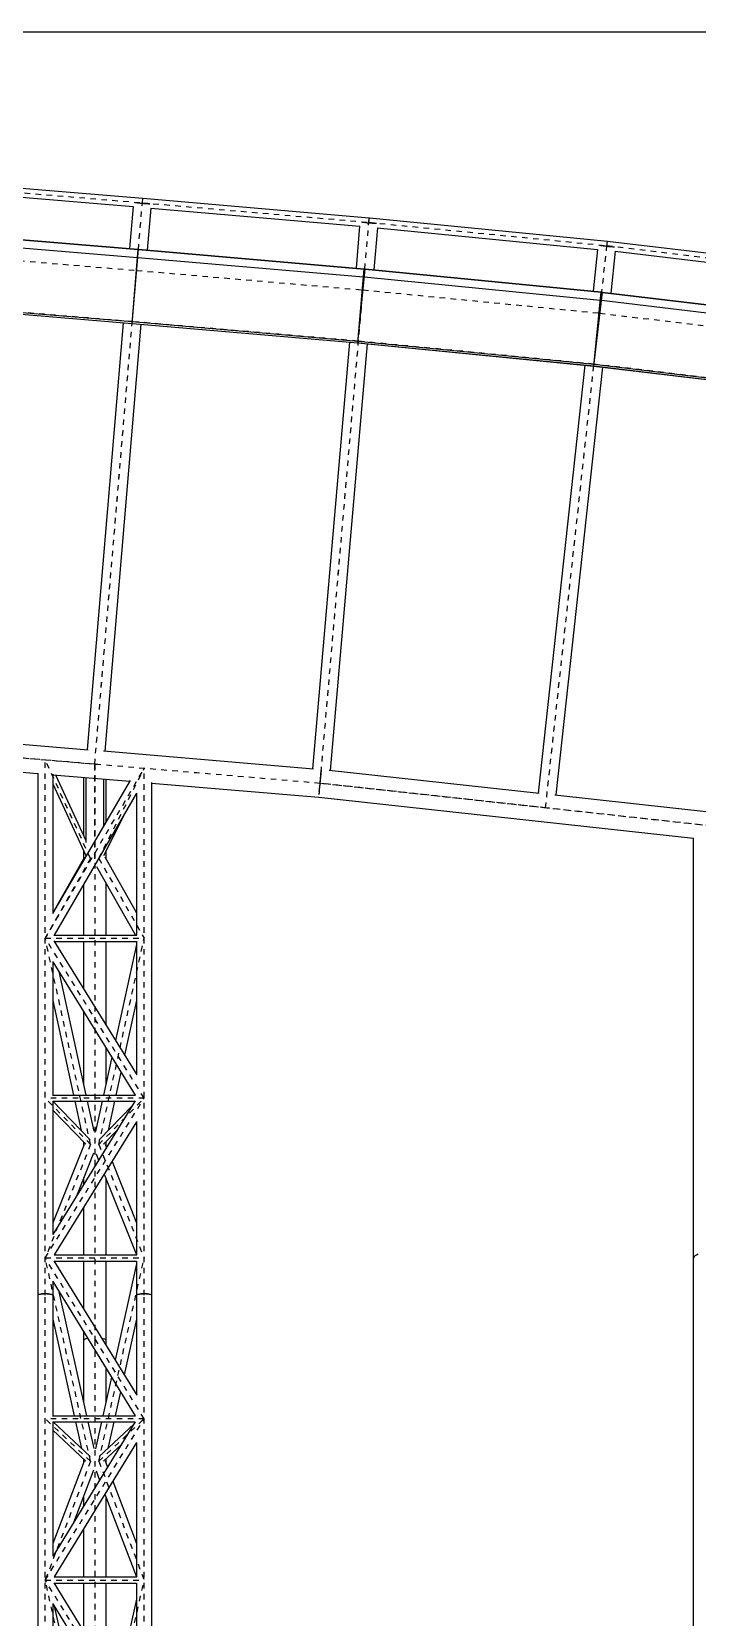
# Model space of a CAD drawing. Header units: millimetres. Extents: x 149919 to 150445, y 136651 to 136866.
# Drawn here: x 150358.02 to 150370.12, y 136836.67 to 136865.53 of the extents above; entities that cross this region are included whole.
import ezdxf

# ---------------------------------------------------------------- set-up
doc = ezdxf.new("R2010")
doc.units = ezdxf.units.MM
doc.header["$LTSCALE"] = 0.25
doc.linetypes.add('CENTER', pattern=[50.8, 31.75, -6.35, 6.35, -6.35])
doc.linetypes.add('XKITLINE00', pattern=[0])

# ---------------------------------------------------------------- blocks, each defined once
blk = doc.blocks.new('çatıı')
at = {"color": 8, "linetype": 'XKITLINE00'}
for p, q in [((21409, 21246.8), (21822.4, 21212.4)), ((21423.7, 21228.7), (21804.9, 21197)), ((21821.7, 21204), (21822.4, 21212.4)), ((21821.7, 21204), (21822.4, 21212.4)), ((21822.4, 21212.4), (22234.5, 21176.8)), ((21804.9, 21197), (21798.4, 21120.7)), ((21807.9, 21204.6), (21808.3, 21204.6)), ((21808.3, 21204.6), (21810.3, 21204.3)), ((21808.6, 21204.6), (21808.7, 21204.6)), ((21808.7, 21204.6), (21810.6, 21204.3)), ((21810.3, 21204.3), (21812.7, 21203.9)), ((21810.6, 21204.3), (21813, 21203.9)), ((21812.7, 21203.9), (21815.5, 21203.6)), ((21813, 21203.9), (21815.7, 21203.6)), ((21815.5, 21203.6), (21818.5, 21203.3)), ((21815.7, 21203.6), (21818.6, 21203.3)), ((21818.5, 21203.3), (21821.6, 21203)), ((21818.6, 21203.3), (21821.6, 21203)), ((21821.7, 21204), (21821.6, 21203)), ((21821.7, 21204), (21821.6, 21203)), ((21821.6, 21203), (21824.7, 21202.8)), ((21821.6, 21203), (21824.6, 21202.8)), ((21824.6, 21202.8), (21827.6, 21202.6)), ((21824.7, 21202.8), (21827.8, 21202.6)), ((21827.6, 21202.6), (21830.3, 21202.5)), ((21827.8, 21202.6), (21830.6, 21202.4)), ((21830.3, 21202.5), (21832.6, 21202.4)), ((21830.6, 21202.4), (21833, 21202.3)), ((21837.1, 21194.2), (21830.6, 21117.9)), ((21832.6, 21202.4), (21834.6, 21202.4)), ((21833, 21202.3), (21835, 21202.3)), ((21834.6, 21202.4), (21834.7, 21202.4)), ((21835, 21202.3), (21835.4, 21202.3)), ((21837, 21194.3), (22217, 21161.5)), ((22216.9, 21161.5), (22210.3, 21085.2)), ((22220, 21169.1), (22220.3, 21169)), ((22220.3, 21169), (22222.3, 21168.7)), ((22220.6, 21169.1), (22220.8, 21169)), ((22220.8, 21169), (22222.7, 21168.7)), ((22222.3, 21168.7), (22224.7, 21168.4)), ((22222.7, 21168.7), (22225, 21168.4)), ((22224.7, 21168.4), (22227.5, 21168)), ((22225, 21168.4), (22227.7, 21168.1)), ((22227.5, 21168), (22230.5, 21167.7)), ((22227.7, 21168.1), (22230.6, 21167.7)), ((22230.5, 21167.7), (22233.6, 21167.4)), ((22230.6, 21167.7), (22233.7, 21167.5)), ((22233.6, 21167.5), (22234.6, 21176.8)), ((22233.6, 21167.4), (22236.8, 21167.2)), ((22233.7, 21167.5), (22234.5, 21176.8)), ((22233.7, 21167.5), (22236.7, 21167.2)), ((22234.6, 21176.8), (22667.5, 21134.4)), ((22236.7, 21167.2), (22239.6, 21167)), ((22236.8, 21167.2), (22239.8, 21167)), ((22239.6, 21167), (22242.3, 21166.9)), ((22239.8, 21167), (22242.6, 21166.8)), ((22242.3, 21166.9), (22244.7, 21166.8)), ((22249.1, 21158.5), (22242.5, 21082.2)), ((22242.6, 21166.8), (22245.1, 21166.7)), ((22244.7, 21166.8), (22246.6, 21166.8)), ((22245.1, 21166.7), (22247.1, 21166.7)), ((22246.6, 21166.8), (22246.8, 21166.8)), ((22247.1, 21166.7), (22247.4, 21166.7)), ((22249, 21158.5), (22649.8, 21119.2)), ((21400.4, 21138.9), (21813.1, 21104.5)), ((21401.6, 21153.7), (21814.3, 21119.3)), ((21401.6, 21153.2), (21814.3, 21118.9)), ((22653, 21127), (22653.3, 21126.9)), ((22653.3, 21126.9), (22655.3, 21126.5)), ((22653.6, 21126.9), (22653.7, 21126.9)), ((22653.7, 21126.9), (22655.7, 21126.5)), ((22655.3, 21126.5), (22657.7, 21126.1)), ((22655.7, 21126.5), (22658, 21126.1)), ((22657.7, 21126.1), (22660.5, 21125.7)), ((22658, 21126.1), (22660.7, 21125.8)), ((22660.5, 21125.7), (22663.5, 21125.4)), ((22660.7, 21125.8), (22663.6, 21125.4)), ((22663.5, 21125.4), (22666.6, 21125)), ((22663.6, 21125.4), (22666.6, 21125)), ((22666.6, 21125), (22667.5, 21134.4)), ((22666.6, 21125), (22667.7, 21134.3)), ((22666.6, 21125), (22669.6, 21124.7)), ((22667.7, 21134.3), (23098, 21082.6)), ((21803.1, 20984.3), (21814.3, 21119.3)), ((21803.1, 20984.3), (21814.7, 21119.3)), ((21813.4, 21104.5), (22223.9, 21069.1)), ((21814.7, 21119.3), (22225.2, 21083.9)), ((21814.7, 21118.8), (22225.1, 21083.4)), ((22649.7, 21119.2), (22641.4, 21043.1)), ((22665.8, 21118.8), (22665.8, 21118.8)), ((22666, 21120.1), (22666, 21120.1)), ((22666, 21118.8), (22666, 21118.8)), ((22666.1, 21120.1), (22666.1, 21120.1)), ((22666.2, 21121.8), (22666.2, 21121.8)), ((22666.3, 21121.8), (22666.3, 21121.8)), ((22666.6, 21125), (22669.7, 21124.7)), ((22669.6, 21124.7), (22672.5, 21124.5)), ((22669.7, 21124.7), (22672.7, 21124.4)), ((22672.5, 21124.5), (22675.2, 21124.3)), ((22672.7, 21124.4), (22675.5, 21124.2)), ((22681.8, 21115.7), (22673.5, 21039.6)), ((22675.2, 21124.3), (22677.6, 21124.1)), ((22675.5, 21124.2), (22678, 21124.1)), ((22677.6, 21124.1), (22679.5, 21124.1)), ((22678, 21124.1), (22680, 21124)), ((22679.5, 21124.1), (22679.7, 21124.1)), ((22680, 21124), (22680.3, 21124)), ((22681.8, 21115.7), (23080, 21067.9)), ((22213.5, 20948.9), (22225.2, 21083.9)), ((22213.5, 20948.9), (22226.7, 21083.7)), ((22225.3, 21068.9), (22654.6, 21026.9)), ((22226.7, 21083.7), (22656, 21041.6)), ((22226.7, 21083.2), (22656, 21041.2)), ((22642.8, 20906.8), (22656, 21041.6)), ((22642.8, 20906.8), (22658.9, 21041.3)), ((22658.9, 21041.3), (23083.4, 20990.3)), ((22658.9, 21040.9), (23083.4, 20989.8)), ((21390.4, 21018.8), (21803.1, 20984.5)), ((21390.4, 21018.7), (21803.1, 20984.3)), ((21390.7, 21022), (21803.4, 20987.7)), ((22657.1, 21026.6), (23081.7, 20975.6)), ((21787, 20985.7), (21721.1, 20208.7)), ((21787, 20985.7), (21721.1, 20208.7)), ((21819.1, 20982.9), (21753.2, 20206)), ((21819.1, 20982.9), (21753.2, 20206)), ((21803.1, 20984.5), (21803.1, 20984.5)), ((21803.1, 20984.5), (22213.5, 20949)), ((21803.1, 20984.5), (21803.1, 20984.5)), ((21803.1, 20984.3), (22213.5, 20948.9)), ((21803.4, 20987.7), (22213.8, 20952.3)), ((22652.4, 20996), (22652.4, 20996)), ((22652.6, 20997.3), (22652.6, 20997.3)), ((22652.6, 20996), (22652.6, 20996)), ((22652.7, 20997.3), (22652.7, 20997.3)), ((22213.8, 20952.3), (22643.2, 20910.2)), ((22198.6, 20950.2), (22131.1, 20174)), ((22198.6, 20950.2), (22131.2, 20174)), ((22230.7, 20947.2), (22163.2, 20170.9)), ((22230.7, 20947.2), (22163.3, 20170.8)), ((22213.5, 20949), (22642.8, 20907)), ((22213.5, 20949), (22213.5, 20949)), ((22213.5, 20948.9), (22642.8, 20906.8)), ((22626.7, 20908.4), (22541.7, 20129.6)), ((22626.7, 20908.4), (22541.7, 20129.6)), ((22658.8, 20904.9), (22573.8, 20126.1)), ((22658.8, 20904.9), (22573.8, 20126.1)), ((22642.8, 20907), (23067.2, 20855.9)), ((22642.8, 20906.9), (22642.8, 20906.9)), ((22642.8, 20906.8), (23067.3, 20855.8)), ((22643.2, 20910.2), (23067.7, 20859.1)), ((21341.2, 20240.9), (21723, 20208.5)), ((21751.3, 20206.2), (22133, 20173.8)), ((21322.8, 20191.5), (21631.3, 20165.3)), ((21631.3, 20166.1), (21631.3, 19215.5)), ((21799.4, 20152.2), (21658.5, 19910.4)), ((21658.6, 20164), (21658.6, 19910.5)), ((21658.6, 20163), (21798.8, 20151.1)), ((21658.6, 20146.5), (21719, 20015.7)), ((21663.8, 20162.6), (21718.9, 20043.1)), ((21714.7, 20158.3), (21714.7, 20052.2)), ((21718.9, 20157.9), (21718.9, 20039.6)), ((21751.1, 20155.2), (21751.1, 20069.3)), ((21755.3, 20154.8), (21755.3, 20076.5)), ((21838.6, 20148.7), (21838.6, 19215.5)), ((21838.6, 20147.8), (22142.5, 20122)), ((22143.4, 20132.4), (22145, 20147.3)), ((22145, 20147.3), (22144.7, 20143.3)), ((22145, 20147.3), (22147, 20170.7)), ((22145, 20147.3), (22147.5, 20170.6)), ((22145.4, 20152.1), (22145.5, 20152.1)), ((22145.4, 20151.9), (22145.5, 20151.9)), ((22161.4, 20171), (22543.7, 20129.3)), ((21811.3, 20129.2), (21661, 19871)), ((21811.3, 20129.4), (21811.3, 19871)), ((22142.5, 20122), (22824, 20047.7)), ((22143, 20129.4), (22142.8, 20126.9)), ((22143.4, 20132.4), (22143, 20129.4)), ((22143.3, 20126.8), (22143.7, 20132.4)), ((22143.7, 20132.4), (22144.7, 20143.3)), ((22571.9, 20126.3), (22858.1, 20095)), ((21790.7, 20093.7), (21751.1, 20015.3)), ((22823.8, 20047.7), (22823.8, 19282.8)), ((21716.2, 20013.1), (21658.6, 19911.6)), ((21714.7, 20025), (21714.7, 20010.4)), ((21753.5, 20013.6), (21811.3, 19911.6)), ((21755.3, 20023.6), (21755.3, 20010.4)), ((21738.4, 19995.9), (21809.2, 19871)), ((21714.7, 19963.3), (21714.7, 19871)), ((21755.3, 19966.1), (21755.3, 19871)), ((21660.6, 19871), (21811.5, 19871)), ((21660.9, 19860.5), (21811.6, 19616.9)), ((21661.4, 19859.6), (21811.3, 19859.6)), ((21714.7, 19859.6), (21714.7, 19773.5)), ((21755.3, 19859.6), (21755.3, 19707.9)), ((21811.3, 19859.8), (21811.3, 19617.3)), ((21811.3, 19854.2), (21772.9, 19679.4)), ((21658.6, 19822.9), (21658.6, 19580)), ((21658.6, 19822.5), (21808.6, 19580)), ((21669.5, 19805), (21718.9, 19580)), ((21658.6, 19752.2), (21696.5, 19580)), ((21811.3, 19752.2), (21789.5, 19652.6)), ((21714.7, 19731.9), (21714.7, 19599.2)), ((21755.3, 19666.2), (21755.3, 19599.2)), ((21766.2, 19648.7), (21751.1, 19580)), ((21782.7, 19621.9), (21773.5, 19580)), ((21658.4, 19580), (21809.4, 19580)), ((21808.9, 19569.2), (21658.6, 19326.2)), ((21658.6, 19569), (21658.6, 19326.3)), ((21658.6, 19568.7), (21808.6, 19568.7)), ((21658.6, 19568.6), (21726.9, 19498.7)), ((21699, 19568.7), (21710.7, 19515.2)), ((21721.4, 19568.7), (21733.3, 19514.4)), ((21748.6, 19568.7), (21736.5, 19513.8)), ((21771, 19568.7), (21759.3, 19515.2)), ((21658.6, 19552.3), (21718.7, 19490.7)), ((21803.7, 19560.7), (21743.1, 19498.7)), ((21811.3, 19531.5), (21661.4, 19289.1)), ((21776.1, 19516.2), (21751.3, 19490.7)), ((21811.3, 19531.7), (21811.3, 19289.1)), ((21715.8, 19490.2), (21658.6, 19347.1)), ((21714.7, 19494.9), (21714.7, 19487.4)), ((21715.3, 19494.2), (21715.5, 19493.6)), ((21754, 19490.7), (21756.5, 19484.4)), ((21754.6, 19494.2), (21754.6, 19494.1)), ((21755.3, 19494.9), (21755.3, 19487.4)), ((21732.9, 19473.9), (21701.7, 19396)), ((21737.5, 19472.9), (21742.2, 19461.3)), ((21766.6, 19459.2), (21811.3, 19347.1)), ((21714.7, 19428.4), (21714.7, 19416.9)), ((21752.2, 19436), (21810.9, 19289.1)), ((21755.3, 19428.4), (21755.3, 19289.1)), ((21714.7, 19375.3), (21714.7, 19289.1)), ((21660.9, 19278.5), (21811.5, 19033.4)), ((21661, 19289.1), (21811.5, 19289.1)), ((22824.2, 19284.4), (22823.8, 19282.8)), ((22824.2, 19284.4), (22823.8, 19282.8)), ((22823.8, 19282.8), (22823.8, 17654.9)), ((22825.3, 19286.1), (22824.2, 19284.4)), ((22825.3, 19286.1), (22824.2, 19284.4)), ((22825.3, 19286.1), (22827.1, 19287.7)), ((22825.3, 19286.1), (22827.1, 19287.7)), ((22827.1, 19287.7), (22829.6, 19289.3)), ((22829.6, 19289.3), (22832.8, 19290.8)), ((21661.4, 19277.7), (21811.3, 19277.7)), ((21714.7, 19277.7), (21714.7, 19191)), ((21755.3, 19277.7), (21755.3, 19133.7)), ((21811.3, 19272.5), (21772.3, 19097.3)), ((21811.3, 19277.9), (21811.3, 19215.5)), ((21658.6, 19241), (21658.6, 19215.5)), ((21658.6, 19240.3), (21808.7, 18996.2)), ((21669.9, 19222), (21720.2, 18996.2)), ((21631.7, 19216.2), (21631.3, 19215.5)), ((21631.7, 19216.1), (21631.3, 19215.5)), ((21631.3, 19215.5), (21631.3, 18041.9)), ((21631.7, 19216.2), (21632.7, 19216.9)), ((21631.7, 19216.1), (21632.7, 19216.8)), ((21632.7, 19216.9), (21634.3, 19217.6)), ((21632.7, 19216.8), (21634.3, 19217.3)), ((21634.3, 19217.6), (21636.5, 19218.1)), ((21634.3, 19217.3), (21636.5, 19217.8)), ((21634.6, 19217.4), (21634.8, 19217.5)), ((21634.8, 19217.5), (21636.9, 19218)), ((21636.5, 19218.1), (21639.1, 19218.5)), ((21636.5, 19217.8), (21639.1, 19218.2)), ((21636.9, 19218), (21639.3, 19218.4)), ((21639.1, 19218.5), (21642, 19218.7)), ((21639.1, 19218.2), (21642, 19218.4)), ((21639.3, 19218.4), (21642.1, 19218.6)), ((21642, 19218.7), (21645, 19218.8)), ((21642, 19218.4), (21645, 19218.5)), ((21642.1, 19218.6), (21645, 19218.7)), ((21645, 19218.8), (21648, 19218.7)), ((21645, 19218.7), (21647.9, 19218.6)), ((21645, 19218.5), (21648, 19218.4)), ((21647.9, 19218.6), (21650.7, 19218.4)), ((21648, 19218.7), (21650.9, 19218.5)), ((21648, 19218.4), (21650.9, 19218.2)), ((21650.7, 19218.4), (21653.1, 19218)), ((21650.9, 19218.5), (21653.5, 19218.1)), ((21650.9, 19218.2), (21653.5, 19217.8)), ((21653.1, 19218), (21655.2, 19217.5)), ((21653.5, 19218.1), (21655.7, 19217.6)), ((21653.5, 19217.8), (21655.7, 19217.3)), ((21655.2, 19217.5), (21655.4, 19217.4)), ((21655.7, 19217.6), (21657.3, 19216.9)), ((21655.7, 19217.3), (21657.3, 19216.8)), ((21657.3, 19216.9), (21658.3, 19216.2)), ((21657.3, 19216.8), (21658.3, 19216.1)), ((21658.3, 19216.2), (21658.6, 19215.5)), ((21658.3, 19216.1), (21658.6, 19215.5)), ((21658.6, 19215.5), (21658.6, 18996.2)), ((21811.7, 19216.2), (21811.3, 19215.5)), ((21811.7, 19216.1), (21811.3, 19215.5)), ((21811.3, 19215.5), (21811.3, 19033.7)), ((21811.7, 19216.2), (21812.7, 19216.9)), ((21811.7, 19216.1), (21812.7, 19216.8)), ((21812.7, 19216.9), (21814.3, 19217.6)), ((21812.7, 19216.8), (21814.3, 19217.3)), ((21814.3, 19217.6), (21816.5, 19218.1)), ((21814.3, 19217.3), (21816.5, 19217.8)), ((21814.7, 19217.4), (21814.8, 19217.5)), ((21814.8, 19217.5), (21816.9, 19218)), ((21816.5, 19218.1), (21819.1, 19218.5)), ((21816.5, 19217.8), (21819.1, 19218.2)), ((21816.9, 19218), (21819.3, 19218.4)), ((21819.1, 19218.5), (21822, 19218.7)), ((21819.1, 19218.2), (21822, 19218.4)), ((21819.3, 19218.4), (21822.1, 19218.6)), ((21822, 19218.7), (21825, 19218.8)), ((21822, 19218.4), (21825, 19218.5)), ((21822.1, 19218.6), (21825, 19218.7)), ((21825, 19218.8), (21828, 19218.7)), ((21825, 19218.7), (21827.9, 19218.6)), ((21825, 19218.5), (21828, 19218.4)), ((21827.9, 19218.6), (21830.7, 19218.4)), ((21828, 19218.7), (21830.9, 19218.5)), ((21828, 19218.4), (21830.9, 19218.2)), ((21830.7, 19218.4), (21833.1, 19218)), ((21830.9, 19218.5), (21833.5, 19218.1)), ((21830.9, 19218.2), (21833.5, 19217.8)), ((21833.1, 19218), (21835.2, 19217.5)), ((21833.5, 19218.1), (21835.7, 19217.6)), ((21833.5, 19217.8), (21835.7, 19217.3)), ((21835.2, 19217.5), (21835.3, 19217.4)), ((21835.7, 19217.6), (21837.3, 19216.9)), ((21835.7, 19217.3), (21837.3, 19216.8)), ((21837.3, 19216.9), (21838.3, 19216.2)), ((21837.3, 19216.8), (21838.3, 19216.1)), ((21838.3, 19216.2), (21838.6, 19215.5)), ((21838.3, 19216.1), (21838.6, 19215.5)), ((21838.6, 19215.5), (21838.6, 18041.9)), ((21658.6, 19171.9), (21697.8, 18996.2)), ((21811.3, 19171.9), (21788.7, 19070.5)), ((21714.7, 19149.1), (21714.7, 19133.7)), ((21715, 19134.6), (21714.7, 19133.7)), ((21715, 19134.5), (21714.7, 19133.7)), ((21714.7, 19133.7), (21714.7, 19021.1)), ((21715, 19134.6), (21715.9, 19135.3)), ((21715, 19134.5), (21715.9, 19135.3)), ((21715.9, 19135.3), (21717.4, 19136.1)), ((21715.9, 19135.3), (21717.4, 19136)), ((21717.4, 19136.1), (21719.4, 19136.7)), ((21717.4, 19136), (21719.4, 19136.6)), ((21719.4, 19136.7), (21721.9, 19137.3)), ((21719.4, 19136.6), (21721.9, 19137.2)), ((21721.9, 19137.3), (21722, 19137.3)), ((21721.9, 19137.2), (21722, 19137.2)), ((21747.6, 19137.4), (21748, 19137.3)), ((21747.7, 19137.2), (21748, 19137.2)), ((21748, 19137.3), (21750.5, 19136.7)), ((21748, 19137.2), (21750.5, 19136.6)), ((21750.5, 19136.7), (21752.6, 19136.1)), ((21750.5, 19136.6), (21752.6, 19136)), ((21752.6, 19136.1), (21754.1, 19135.3)), ((21752.6, 19136), (21754.1, 19135.3)), ((21754.1, 19135.3), (21755, 19134.6)), ((21754.1, 19135.3), (21755, 19134.5)), ((21755, 19134.6), (21755.3, 19133.7)), ((21755, 19134.5), (21755.3, 19133.7)), ((21755.3, 19133.7), (21755.3, 19124.9)), ((21755.3, 19083.1), (21755.3, 19021.1)), ((21765.4, 19066.6), (21749.8, 18996.2)), ((21781.9, 19039.8), (21772.2, 18996.2)), ((21658.5, 18996.2), (21809.4, 18996.2)), ((21808.9, 18985.3), (21658.6, 18740.3)), ((21658.6, 18985.1), (21658.6, 18740.4)), ((21658.6, 18984.9), (21808.7, 18984.9)), ((21658.6, 18970), (21718.9, 18913.6)), ((21659.4, 18984.9), (21726.7, 18921.9)), ((21700.3, 18984.9), (21711.1, 18936.5)), ((21722.8, 18984.9), (21733.5, 18936.9)), ((21747.2, 18984.9), (21736.4, 18936.3)), ((21743.4, 18922), (21806.1, 18980.7)), ((21769.7, 18984.9), (21758.9, 18936.5)), ((21811.3, 18947.4), (21661.3, 18702.9)), ((21751.1, 18913.6), (21783.6, 18944)), ((21811.3, 18947.5), (21811.3, 18702.9)), ((21715.8, 18913.4), (21658.6, 18763.7)), ((21714.7, 18917.5), (21714.7, 18910.5)), ((21754, 18913.9), (21758.3, 18902.7)), ((21755.3, 18917.5), (21755.3, 18910.5)), ((21733, 18897), (21697.1, 18803.1)), ((21737.4, 18896.1), (21743.8, 18879.2)), ((21768.1, 18876.9), (21811.3, 18763.7)), ((21714.7, 18849.1), (21714.7, 18831.7)), ((21753.7, 18853.4), (21811.1, 18702.9)), ((21755.3, 18849.1), (21755.3, 18702.9)), ((21714.7, 18789.9), (21714.7, 18702.9)), ((21661, 18702.9), (21811.5, 18702.9)), ((21660.9, 18692.2), (21811.5, 18446.7)), ((21661.3, 18691.5), (21811.3, 18691.5)), ((21714.7, 18691.5), (21714.7, 18604.5)), ((21755.3, 18691.5), (21755.3, 18538.4)), ((21811.3, 18691.7), (21811.3, 18447)), ((21658.6, 18654.4), (21658.6, 18409.5)), ((21658.6, 18654), (21808.7, 18409.5)), ((21661.5, 18649.4), (21714.9, 18409.5)), ((21811.3, 18662.1), (21776.2, 18504.3))]:
    blk.add_line(p, q, dxfattribs=at)
at = {"color": 8, "linetype": 'CENTER'}
for p, q in [((21408.3, 21238.4), (21821.7, 21204)), ((21735, 20182), (21821.7, 21204)), ((21821.7, 21204), (22233.7, 21168.4)), ((22145, 20147.3), (22233.7, 21168.4)), ((22233.7, 21168.4), (22666.7, 21126)), ((22555, 20102.6), (22666.7, 21126)), ((22666.7, 21126), (23097, 21074.3)), ((21398.3, 21115.3), (21811.3, 21080.9)), ((21735, 20182), (21811.3, 21080.9)), ((21811.3, 21080.9), (22223, 21045.4)), ((22145, 20147.3), (22223, 21045.4)), ((22223, 21045.4), (22653.3, 21003.2)), ((21803.4, 20987.7), (21390.7, 21022)), ((22213.8, 20952.3), (21803.4, 20987.7)), ((22555, 20102.5), (22653.3, 21003.2)), ((22653.3, 21003.2), (23081.1, 20951.8)), ((22643.2, 20910.2), (22213.8, 20952.3)), ((23067.7, 20859.1), (22643.2, 20910.2)), ((21735, 20182), (21325, 20216.8)), ((22145, 20147.3), (21325, 20216.8)), ((22145, 20147.3), (21325, 20216.8)), ((21645, 19215.5), (21645, 20189.7)), ((21727.5, 20010.8), (21645, 20189.7)), ((21645, 19865.3), (21825, 20174.4)), ((21735, 20182), (21735, 19133.7)), ((22145, 20147.3), (21735, 20182)), ((21735, 20010.8), (21735, 20182)), ((21742.5, 20010.8), (21825, 20174.4)), ((21825, 19215.5), (21825, 20174.4)), ((23075, 20045.8), (22145, 20147.3)), ((22555, 20102.6), (22145, 20147.3)), ((22900, 20064.9), (22145, 20147.3)), ((22900, 20064.9), (22555, 20102.6)), ((21727.5, 20010.8), (21645, 19865.3)), ((21742.5, 20010.8), (21825, 19865.3)), ((21727.5, 19489.9), (21645, 19865.3)), ((21825, 19574.4), (21645, 19865.3)), ((21645, 19865.3), (21825, 19865.3)), ((21742.5, 19489.9), (21825, 19865.3)), ((21825, 19574.4), (21645, 19574.4)), ((21645, 19283.4), (21825, 19574.4)), ((21727.5, 19489.9), (21645, 19574.4)), ((21742.5, 19489.9), (21825, 19574.4)), ((21727.5, 19489.9), (21645, 19283.4)), ((21742.5, 19489.9), (21825, 19283.4)), ((21825, 18990.6), (21645, 19283.4)), ((21645, 19283.4), (21825, 19283.4)), ((21727.5, 18913.4), (21645, 19283.4)), ((21742.5, 18913.4), (21825, 19283.4)), ((21645, 18041.9), (21645, 19215.5)), ((21825, 18041.9), (21825, 19215.5)), ((21735, 19133.7), (21735, 17970.9)), ((21645, 18697.2), (21825, 18990.6)), ((21825, 18990.6), (21645, 18990.6)), ((21727.5, 18913.4), (21645, 18990.6)), ((21742.5, 18913.4), (21825, 18990.6)), ((21727.5, 18913.4), (21645, 18697.2)), ((21742.5, 18913.4), (21825, 18697.2)), ((21645, 18697.2), (21825, 18697.2)), ((21727.5, 18326.6), (21645, 18697.2)), ((21825, 18403.8), (21645, 18697.2)), ((21742.5, 18326.6), (21825, 18697.2))]:
    blk.add_line(p, q, dxfattribs=at)
at = {"color": 8, "linetype": 'XKITLINE00'}
for centre in [(21821.7, 21204), (21821.7, 21204), (21821.7, 21204), (22233.7, 21168.4), (22233.7, 21168.4), (22233.7, 21168.4), (22666.7, 21126), (22666.7, 21126), (22666.7, 21126), (21811.3, 21080.9), (21811.3, 21080.9), (21811.3, 21080.9), (22223, 21045.4), (22223, 21045.4), (22223, 21045.4), (21803.4, 20987.7), (21803.4, 20987.7), (22653.3, 21003.2), (22653.3, 21003.2), (22653.3, 21003.2), (22213.8, 20952.3), (22213.8, 20952.3), (22643.2, 20910.2), (22643.2, 20910.2), (21645, 20189.7), (21645, 20189.7), (21735, 20182), (21735, 20182), (21735, 20182), (21735, 20182), (21735, 20182), (21735, 20182), (21735, 20182), (21825, 20174.4), (21825, 20174.4), (21825, 20174.4), (22145, 20147.3), (22145, 20147.3), (22145, 20147.3), (22145, 20147.3), (22145, 20147.3), (22145, 20147.3), (22145, 20147.3), (22145, 20147.3), (22145, 20147.3), (22555, 20102.6), (22555, 20102.6), (22555, 20102.6), (22555, 20102.6), (22555, 20102.5), (21727.5, 20010.8), (21727.5, 20010.8), (21735, 20010.8), (21742.5, 20010.8), (21742.5, 20010.8), (21645, 19865.3), (21645, 19865.3), (21645, 19865.3), (21645, 19865.3), (21645, 19865.3), (21825, 19865.3), (21825, 19865.3), (21825, 19865.3), (21645, 19574.4), (21645, 19574.4), (21825, 19574.4), (21825, 19574.4), (21825, 19574.4), (21825, 19574.4), (21727.5, 19489.9), (21727.5, 19489.9), (21727.5, 19489.9), (21742.5, 19489.9), (21742.5, 19489.9), (21742.5, 19489.9), (21645, 19283.4), (21645, 19283.4), (21645, 19283.4), (21645, 19283.4), (21645, 19283.4), (21825, 19283.4), (21825, 19283.4), (21825, 19283.4), (21645, 19215.5), (21645, 19215.5), (21825, 19215.5), (21825, 19215.5), (21735, 19133.7), (21735, 19133.7), (21645, 18990.6), (21645, 18990.6), (21825, 18990.6), (21825, 18990.6), (21825, 18990.6), (21825, 18990.6), (21727.5, 18913.4), (21727.5, 18913.4), (21727.5, 18913.4), (21742.5, 18913.4), (21742.5, 18913.4), (21742.5, 18913.4), (21645, 18697.2), (21645, 18697.2), (21645, 18697.2), (21645, 18697.2), (21645, 18697.2), (21825, 18697.2), (21825, 18697.2), (21825, 18697.2)]:
    blk.add_circle(centre, 0.05, dxfattribs=at)

msp = doc.modelspace()

# ---------------------------------------------------------------- linework, layer by layer
msp.add_lwpolyline([(150191.663, 136865.525), (150444.543, 136865.525), (150444.543, 136651.486), (150191.663, 136651.486)], close=True)

# ---------------------------------------------------------------- block references
at = {"xscale": 0.009999943142843078, "yscale": 0.009999943142843078, "zscale": 0.009999943142843078}
msp.add_blockref('çatıı', (150141.814, 136650.373), dxfattribs=at)

doc.saveas('drawing.dxf')
